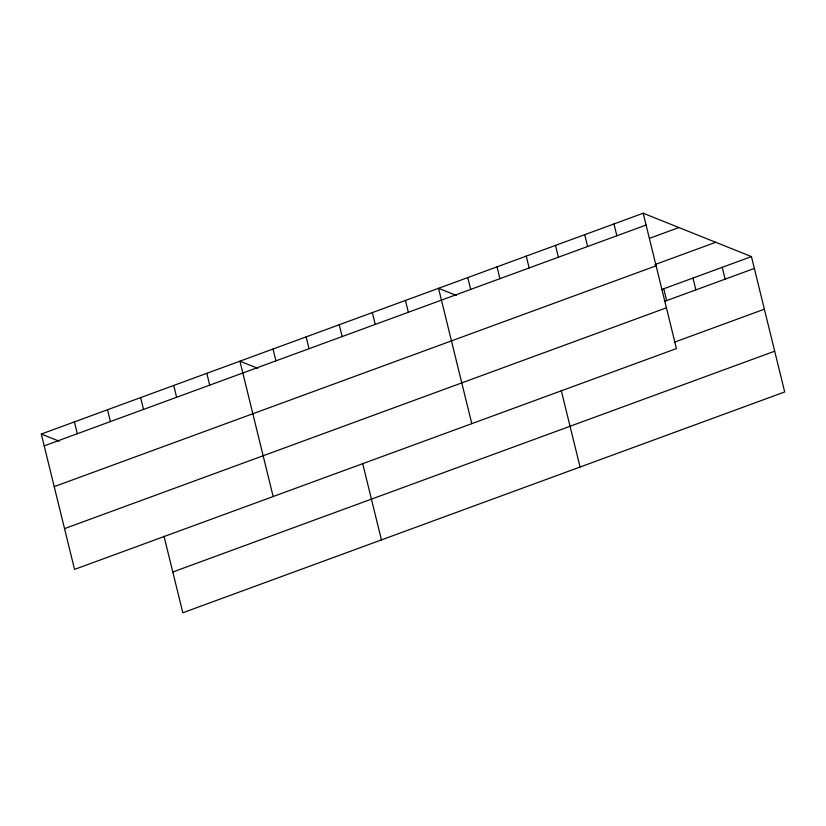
<?xml version="1.0" encoding="UTF-8"?>
<svg xmlns="http://www.w3.org/2000/svg" width="826" height="826" viewBox="0 0 826 826"><rect width="100%" height="100%" fill="white"/><g stroke="black" fill="none" stroke-linecap="round" stroke-linejoin="round"><path stroke-width="1.24" d="M643.186 213.232L676.432 348.582L74.546 569.393L41.3 434.042L643.186 213.232L751.453 256.607L784.7 391.958L182.814 612.768L164.002 536.177M44.201 445.864L646.087 225.054M649.68 238.27L678.91 227.542M654.915 264.599L715.729 242.297M54.217 486.628L656.102 265.817M661.409 289.637L751.453 256.607M664.321 301.459L754.355 268.429M64.531 528.63L666.417 307.819M674.326 342.222L764.37 309.192M172.799 572.005L774.685 351.195M456.406 295.471L438.544 288.305L471.791 423.655M257.784 368.334L239.922 361.179L273.169 496.529M41.3 434.042L59.162 441.198M722.223 267.335L725.125 279.157M692.983 278.063L695.895 289.874M663.753 288.78L666.654 300.602M613.955 223.96L616.857 235.782M584.715 234.687L587.616 246.509M555.485 245.405L558.386 257.227M561.246 390.44L580.058 467.031M526.245 256.132L529.156 267.954M497.015 266.86L499.916 278.682M467.784 277.588L470.686 289.41M405.442 300.457L408.343 312.28M372.34 312.6L375.241 324.422M339.238 324.742L342.14 336.564M362.624 463.314L381.436 539.894M306.126 336.884L309.038 348.706M273.024 349.037L275.925 360.848M206.82 373.321L209.721 385.143M173.718 385.463L176.619 397.285M140.616 397.605L143.517 409.428M107.504 409.758L110.416 421.58M74.402 421.9L77.303 433.722"/></g></svg>
